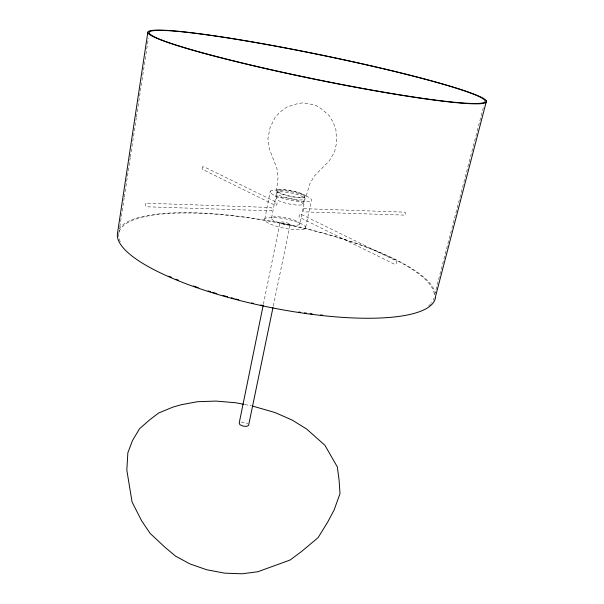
<?xml version="1.0" encoding="UTF-8"?>
<svg xmlns="http://www.w3.org/2000/svg" width="604" height="604" viewBox="0 0 604 604"><rect width="100%" height="100%" fill="white"/><g stroke="black" fill="none" stroke-linecap="round" stroke-linejoin="round"><path stroke-width="0.45" stroke-dasharray="3.02 2.27" d="M276.466 191.045L278.067 177.282L276.889 168.342L269.278 148.758L267.919 138.55L270.139 127.444L275.205 117.168L280.309 111.808L286.847 107.044L296.723 103.903L302.423 102.891L308.47 103.586L316.541 105.745L321.449 108.901L329.218 115.606L333.317 122.514L335.862 129.407L336.715 142.121L334.586 151.959L329.293 160.823L314.518 175.885L309.89 183.654L305.941 196.934A15.138 2.96 11.6 0 1 282.196 194.254A15.138 2.96 11.6 0 1 285.541 189.739A15.138 2.96 11.6 0 1 305.941 196.934M118.837 233.272L119.683 227.693M119.818 226.764L124.182 197.938M124.326 197.01L130.238 157.954M130.381 157.025L136.3 117.969M136.436 117.033L148.41 37.992M264.809 218.822L270.29 191.189M271.581 217.772L276.624 192.631M274.85 203.926L275.122 202.536M276.443 198.188L277.968 190.592M263.389 304.273L280.067 222.325L282.091 221.947L285.858 222.468L289.188 223.578L290.139 224.643L273.174 306.606M302.944 204.22A13.666 2.771 11.6 0 0 284.575 197.621A13.666 2.771 11.6 0 0 281.487 201.864A13.666 2.771 11.6 0 0 302.944 204.22L304.537 196.617A13.696 2.673 11.6 0 0 286.1 190.101A13.696 2.673 11.6 0 0 283.042 194.186A13.696 2.673 11.6 0 0 304.537 196.617M299.682 224.227A14.496 3.209 11.6 0 0 280.241 216.957A14.496 3.209 11.6 0 0 276.889 221.925A14.496 3.209 11.6 0 0 299.682 224.227L304.967 199.063A14.617 2.884 11.6 0 0 285.292 192.08A14.617 2.884 11.6 0 0 282.038 196.496A14.617 2.884 11.6 0 0 304.967 199.063M305.473 228.169A20.974 4.696 11.6 0 0 277.213 217.621A20.974 4.696 11.6 0 0 272.555 224.937A20.974 4.696 11.6 0 0 305.473 228.169L311.347 200.505A21.163 4.175 11.6 0 0 282.71 190.411A21.163 4.175 11.6 0 0 278.218 196.844A21.163 4.175 11.6 0 0 311.347 200.505M434.586 294.865L483.917 105.239M290.139 224.643L288.131 225.035L284.333 224.514L280.988 223.389L280.067 222.325M241.23 422.075L244.794 422.362L247.836 423.736M244.914 404.544L251.287 405.782M430.78 303.842A160.906 42.038 11.6 0 1 428.387 305.986M120.324 241.774A160.906 42.038 11.6 0 1 264.167 220.279A160.906 42.038 11.6 0 1 434.344 294.978M434.17 297.47A160.906 42.038 11.6 0 1 431.445 303.087M119.101 229.022A162.234 42.393 11.6 0 1 282.921 223.503A162.234 42.393 11.6 0 1 435.265 292.789M145.904 203.178L145.458 205.964L146.87 206.802L271.777 210.826L272.283 208.282L270.743 207.512L145.904 203.178M202.461 166.885L202.061 169.165L274.624 205.02L276.707 205.096L277.206 202.619L204.454 167.014L202.461 166.885M299.516 214.503L298.98 217.055L393.997 264.008L396.186 263.986L396.873 261.185L301.63 214.571L299.516 214.503M303.661 208.652L303.14 211.128L304.703 211.891L405.141 215.122L405.699 212.834L404.076 212.132L303.661 208.652"/><path stroke-width="0.91" d="M147.859 32.148L117.523 233.061A162.234 42.393 11.6 0 0 272.162 307.829A162.234 42.393 11.6 0 0 435.627 296.073L486.477 100.981M263.201 305.194L239.214 423.042L239.931 424.71L242.989 426.099L246.583 426.386L248.584 425.397L272.978 307.527M244.001 404.363L235.809 402.77L215.99 401.079L197.47 401.713L181.336 404.71L172.986 407.081L158.595 413.053L150.117 419.486L139.584 428.681L132.51 440.505L127.859 452.736L126.825 470.131L132.072 502.022L141.661 520.837L150.079 533.317L164.582 546.907L175.424 556.035L189.777 563.857L206.576 569.723L224.484 573.128L242.045 573.8L257.87 571.724L290.109 560.021L301.668 551.399L318.112 537.635L327.647 522.173L334.118 509.972L340.007 493.604L339.116 480.369L337.311 466.907L324.922 445.284L306.651 429.036L292.298 420.135L275.024 412.547L252.2 405.956M322.559 315.122A160.906 42.038 11.6 0 1 320.679 314.918M312.155 313.891A160.906 42.038 11.6 0 1 310.245 313.65M306.409 313.129A160.906 42.038 11.6 0 1 304.492 312.864M300.649 312.306A160.906 42.038 11.6 0 1 298.731 312.011M262.657 305.397A160.906 42.038 11.6 0 1 260.815 304.997M253.491 303.359A160.906 42.038 11.6 0 1 251.679 302.936M238.701 299.743A160.906 42.038 11.6 0 1 235.907 299.018M234.058 298.527A160.906 42.038 11.6 0 1 231.279 297.78M227.61 296.768A160.906 42.038 11.6 0 1 223.057 295.477M216.791 293.627A160.906 42.038 11.6 0 1 212.397 292.283M210.668 291.74A160.906 42.038 11.6 0 1 208.086 290.924M198.233 287.632A160.906 42.038 11.6 0 1 193.605 286.009M178.633 280.309A160.906 42.038 11.6 0 1 176.142 279.282M171.302 277.236A160.906 42.038 11.6 0 1 168.961 276.209M202.589 52.805A171.498 12.427 11.6 0 0 480.92 103.208A171.498 12.427 11.6 0 0 268.191 44.794A171.498 12.427 11.6 0 0 202.589 52.805M201.796 52.767A172.918 12.533 11.6 0 0 482.317 103.541A172.918 12.533 11.6 0 0 267.572 44.598A172.918 12.533 11.6 0 0 201.796 52.767"/></g></svg>
